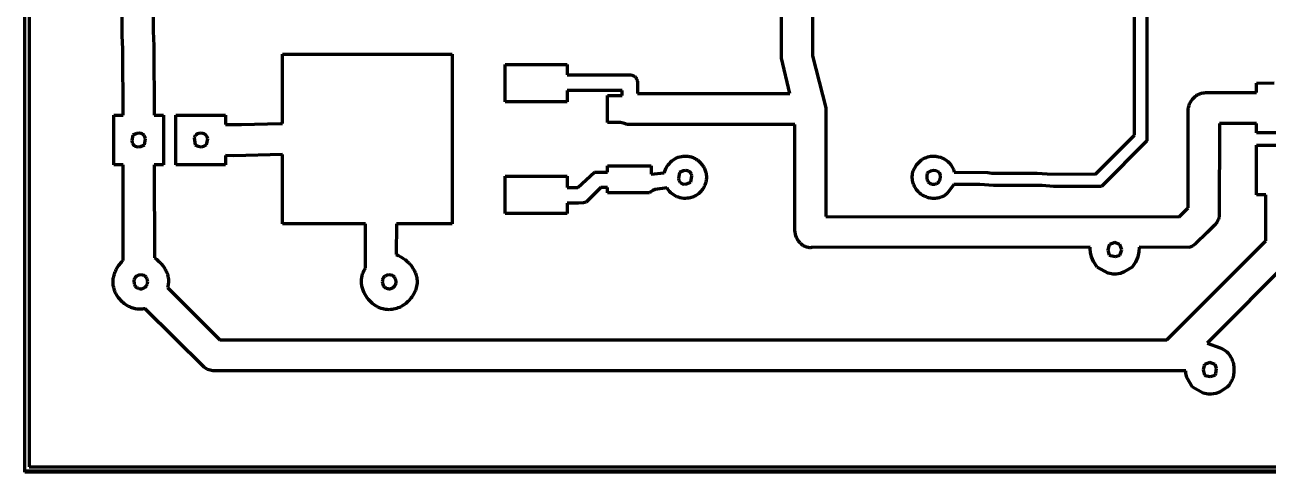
# Model space of a CAD drawing. Header units: millimetres. Extents: x 0 to 18.8, y 0 to 13.5.
# Drawn here: x 0 to 8.34, y 0 to 3 of the extents above; entities that cross this region are included whole.
import ezdxf

# ---------------------------------------------------------------- set-up
doc = ezdxf.new("R2010")
doc.units = ezdxf.units.MM
doc.layers.add('color#000000ff', color=7, linetype='CONTINUOUS', lineweight=100)
doc.layers.add('color#ffffffff', color=7, linetype='CONTINUOUS', lineweight=100)

msp = doc.modelspace()

# ---------------------------------------------------------------- linework, layer by layer
at = {"layer": 'color#000000ff'}
for p, q in [((0, 0.007), (0, 13.493)), ((0.0281, 13.4655), (0.0279, 0.0346)), ((7.445, 2.2613), (7.4443, 6.7923)), ((7.5274, 6.7946), (7.5282, 2.2241)), ((0.6525, 2.9312), (0.6528, 3.625)), ((0.8611, 3.625), (0.8608, 2.9587)), ((5.2843, 3.5185), (5.2851, 2.7948)), ((5.077, 2.7786), (5.0762, 3.4622)), ((0.6578, 2.8391), (0.6525, 2.9312)), ((0.8608, 2.9587), (0.8662, 2.8618)), ((0.6595, 2.3956), (0.6578, 2.8391)), ((0.8662, 2.8618), (0.8683, 2.3957)), ((1.729, 2.3402), (1.7292, 2.8055)), ((1.7292, 2.8055), (2.868, 2.8055)), ((2.868, 2.8055), (2.868, 1.6667)), ((5.1339, 2.5413), (5.077, 2.7786)), ((5.2851, 2.7948), (5.3745, 2.4445)), ((3.2222, 2.4861), (3.2222, 2.7361)), ((3.2222, 2.7361), (3.6389, 2.7361)), ((3.6389, 2.7361), (3.6389, 2.6667)), ((3.6389, 2.6667), (4.0675, 2.6657)), ((4.0675, 2.6657), (4.0733, 2.6644)), ((4.0733, 2.6644), (4.0786, 2.6627)), ((4.0786, 2.6627), (4.0834, 2.6606)), ((4.0834, 2.6606), (4.0878, 2.6582)), ((4.0878, 2.6582), (4.0917, 2.6554)), ((4.0917, 2.6554), (4.0951, 2.6523)), ((4.0951, 2.6523), (4.0982, 2.6489)), ((4.0982, 2.6489), (4.1009, 2.6452)), ((4.1009, 2.6452), (4.1032, 2.6412)), ((4.1032, 2.6412), (4.1052, 2.637)), ((4.1052, 2.637), (4.1069, 2.6326)), ((4.1069, 2.6326), (4.1083, 2.628)), ((4.1083, 2.628), (4.1103, 2.6183)), ((4.1103, 2.6183), (4.1118, 2.6029)), ((4.1118, 2.6029), (4.1109, 2.5509)), ((8.2637, 2.5485), (8.264, 2.6111)), ((8.264, 2.6111), (8.3827, 2.6122)), ((4.0073, 2.5622), (3.6389, 2.5625)), ((3.6389, 2.5625), (3.6389, 2.4861)), ((3.9097, 2.5277), (4.0068, 2.5278)), ((3.9097, 2.3472), (3.9097, 2.5277)), ((4.0068, 2.5278), (4.0073, 2.5622)), ((4.1109, 2.5509), (4.1111, 2.5417)), ((4.1111, 2.5417), (5.1339, 2.5413)), ((7.8272, 2.4939), (7.8345, 2.5037)), ((7.8345, 2.5037), (7.8428, 2.5127)), ((7.8428, 2.5127), (7.8518, 2.5209)), ((7.8518, 2.5209), (7.8617, 2.5282)), ((7.8617, 2.5282), (7.8669, 2.5314)), ((7.8669, 2.5314), (7.8722, 2.5344)), ((7.8722, 2.5344), (7.8778, 2.5371)), ((7.8778, 2.5371), (7.8834, 2.5395)), ((7.8834, 2.5395), (7.8893, 2.5416)), ((7.8893, 2.5416), (7.8952, 2.5434)), ((7.8952, 2.5434), (7.9013, 2.5449)), ((7.9013, 2.5449), (7.9075, 2.5461)), ((7.9075, 2.5461), (7.9138, 2.5469)), ((7.9138, 2.5469), (7.9203, 2.5474)), ((7.9203, 2.5474), (8.2637, 2.5485)), ((3.6389, 2.4861), (3.2222, 2.4861)), ((5.3745, 2.4445), (5.3753, 1.7151)), ((7.8057, 1.7742), (7.8061, 2.4296)), ((7.8061, 2.4296), (7.8065, 2.4359)), ((7.8065, 2.4359), (7.8073, 2.4422)), ((7.8073, 2.4422), (7.8083, 2.4484)), ((7.8083, 2.4484), (7.8097, 2.4545)), ((7.8097, 2.4545), (7.8113, 2.4605)), ((7.8113, 2.4605), (7.8155, 2.4722)), ((7.8155, 2.4722), (7.8209, 2.4833)), ((7.8209, 2.4833), (7.8272, 2.4939)), ((0.5973, 2.0624), (0.5973, 2.3959)), ((0.5973, 2.3959), (0.6595, 2.3956)), ((0.8683, 2.3957), (0.9305, 2.3959)), ((0.9305, 2.3959), (0.9306, 2.0625)), ((1.0139, 2.0625), (1.0139, 2.3958)), ((1.0139, 2.3958), (1.3472, 2.3958)), ((1.3472, 2.3958), (1.3473, 2.3333)), ((1.4527, 2.3331), (1.7158, 2.3406)), ((1.7158, 2.3406), (1.729, 2.3402)), ((3.9968, 2.3461), (3.9097, 2.3472)), ((4.0235, 2.3405), (3.9968, 2.3461)), ((4.0408, 2.3339), (4.0235, 2.3405)), ((8.0151, 2.3411), (8.0137, 1.721)), ((8.2637, 2.3404), (8.0151, 2.3411)), ((8.264, 2.2778), (8.2637, 2.3404)), ((0.7251, 2.2614), (0.7176, 2.2264)), ((0.7513, 2.2729), (0.7251, 2.2614)), ((0.7683, 2.2747), (0.7513, 2.2729)), ((0.7793, 2.2731), (0.7683, 2.2747)), ((0.7871, 2.2702), (0.7793, 2.2731)), ((0.7943, 2.2657), (0.7871, 2.2702)), ((0.7986, 2.2616), (0.7943, 2.2657)), ((0.8007, 2.2593), (0.7986, 2.2616)), ((0.806, 2.2513), (0.8007, 2.2593)), ((1.1394, 2.2532), (1.1354, 2.2428)), ((1.1436, 2.2591), (1.1394, 2.2532)), ((1.1498, 2.2651), (1.1436, 2.2591)), ((1.1569, 2.2697), (1.1498, 2.2651)), ((1.1676, 2.2738), (1.1569, 2.2697)), ((1.179, 2.2753), (1.1676, 2.2738)), ((1.1933, 2.2738), (1.179, 2.2753)), ((1.204, 2.2698), (1.1933, 2.2738)), ((1.2112, 2.2652), (1.204, 2.2698)), ((1.2174, 2.2593), (1.2112, 2.2652)), ((1.2227, 2.2513), (1.2174, 2.2593)), ((1.3473, 2.3333), (1.4527, 2.3331)), ((5.1667, 2.3333), (4.0408, 2.3339)), ((5.1672, 1.6223), (5.1667, 2.3333)), ((7.1831, 1.9995), (7.445, 2.2613)), ((8.5972, 2.2778), (8.264, 2.2778)), ((0.7176, 2.2264), (0.7208, 2.2092)), ((0.7208, 2.2092), (0.727, 2.1991)), ((0.727, 2.1991), (0.7291, 2.1968)), ((0.7291, 2.1968), (0.7334, 2.1928)), ((0.7334, 2.1928), (0.7406, 2.1882)), ((0.7406, 2.1882), (0.7484, 2.1853)), ((0.7484, 2.1853), (0.7593, 2.1838)), ((0.7593, 2.1838), (0.7763, 2.1855)), ((0.7763, 2.1855), (0.8026, 2.1967)), ((0.8026, 2.1967), (0.8099, 2.2364)), ((0.8099, 2.2364), (0.806, 2.2513)), ((1.1354, 2.2428), (1.1418, 2.1968)), ((1.1418, 2.1968), (1.1442, 2.1952)), ((1.1442, 2.1952), (1.1625, 2.1869)), ((1.1625, 2.1869), (1.1819, 2.1844)), ((1.1819, 2.1844), (1.2012, 2.1877)), ((1.2012, 2.1877), (1.2193, 2.1967)), ((1.2193, 2.1967), (1.2266, 2.2364)), ((1.2266, 2.2364), (1.2227, 2.2513)), ((7.5282, 2.2241), (7.2251, 1.9163)), ((8.2639, 1.8612), (8.2639, 2.1944)), ((8.2639, 2.1944), (8.5972, 2.1944)), ((1.3473, 2.125), (1.3472, 2.0625)), ((1.4, 2.1238), (1.3473, 2.125)), ((1.729, 2.1321), (1.4, 2.1238)), ((1.7292, 1.6667), (1.729, 2.1321)), ((4.3328, 2.0811), (4.3418, 2.0893)), ((4.3418, 2.0893), (4.3515, 2.0966)), ((4.3515, 2.0966), (4.3617, 2.1031)), ((4.3617, 2.1031), (4.3725, 2.1087)), ((4.3725, 2.1087), (4.3838, 2.1133)), ((4.3838, 2.1133), (4.3955, 2.1168)), ((4.3955, 2.1168), (4.4076, 2.1192)), ((4.4076, 2.1192), (4.4138, 2.12)), ((4.4138, 2.12), (4.421, 2.1209)), ((4.421, 2.1209), (4.4283, 2.1213)), ((4.4283, 2.1213), (4.4355, 2.1214)), ((4.4355, 2.1214), (4.4427, 2.121)), ((4.4427, 2.121), (4.4498, 2.1203)), ((4.4498, 2.1203), (4.4569, 2.1191)), ((4.4569, 2.1191), (4.4639, 2.1176)), ((4.4639, 2.1176), (4.4708, 2.1157)), ((4.4708, 2.1157), (4.4776, 2.1134)), ((4.4776, 2.1134), (4.4843, 2.1108)), ((4.4843, 2.1108), (4.4908, 2.1079)), ((4.4908, 2.1079), (4.4972, 2.1046)), ((4.4972, 2.1046), (4.5034, 2.101)), ((4.5034, 2.101), (4.5095, 2.0971)), ((4.5095, 2.0971), (4.5153, 2.093)), ((4.5153, 2.093), (4.5209, 2.0885)), ((4.5209, 2.0885), (4.5263, 2.0838)), ((6.0019, 2.0833), (6.0089, 2.0894)), ((6.0089, 2.0894), (6.0164, 2.0951)), ((6.0164, 2.0951), (6.0241, 2.1004)), ((6.0241, 2.1004), (6.0322, 2.1051)), ((6.0322, 2.1051), (6.0405, 2.1093)), ((6.0405, 2.1093), (6.0491, 2.1129)), ((6.0491, 2.1129), (6.0579, 2.1159)), ((6.0579, 2.1159), (6.0669, 2.1183)), ((6.0669, 2.1183), (6.076, 2.1201)), ((6.076, 2.1201), (6.0853, 2.1211)), ((6.0853, 2.1211), (6.0946, 2.1215)), ((6.0946, 2.1215), (6.1041, 2.1211)), ((6.1041, 2.1211), (6.1136, 2.12)), ((6.1136, 2.12), (6.1196, 2.1194)), ((6.1196, 2.1194), (6.1314, 2.1174)), ((6.1314, 2.1174), (6.1428, 2.1142)), ((6.1428, 2.1142), (6.1538, 2.11)), ((6.1538, 2.11), (6.1643, 2.1048)), ((6.1643, 2.1048), (6.1743, 2.0987)), ((6.1743, 2.0987), (6.1837, 2.0917)), ((6.1837, 2.0917), (6.1926, 2.084)), ((0.6595, 2.0627), (0.5973, 2.0624)), ((0.6598, 1.4215), (0.6595, 2.0627)), ((0.9306, 2.0625), (0.8683, 2.0627)), ((0.8683, 2.0627), (0.8701, 1.4389)), ((1.3472, 2.0625), (1.0139, 2.0625)), ((3.7113, 1.9095), (3.8213, 2.0143)), ((3.8213, 2.0143), (3.9097, 2.0139)), ((3.9097, 2.0139), (3.9098, 2.0556)), ((3.9098, 2.0556), (4.2014, 2.0555)), ((4.2014, 2.0555), (4.2013, 1.9991)), ((4.2013, 1.9991), (4.2897, 2.008)), ((4.2897, 2.008), (4.2934, 2.0197)), ((4.2934, 2.0197), (4.298, 2.0311)), ((4.298, 2.0311), (4.3034, 2.0421)), ((4.3034, 2.0421), (4.3096, 2.0526)), ((4.3096, 2.0526), (4.3166, 2.0627)), ((4.3166, 2.0627), (4.3244, 2.0722)), ((4.3244, 2.0722), (4.3328, 2.0811)), ((4.3922, 2.0117), (4.3847, 1.9701)), ((4.4183, 2.023), (4.3922, 2.0117)), ((4.4351, 2.0248), (4.4183, 2.023)), ((4.4461, 2.0231), (4.4351, 2.0248)), ((4.4538, 2.0202), (4.4461, 2.0231)), ((4.4609, 2.0157), (4.4538, 2.0202)), ((4.4653, 2.0117), (4.4609, 2.0157)), ((4.4674, 2.0093), (4.4653, 2.0117)), ((4.4727, 2.0013), (4.4674, 2.0093)), ((4.5263, 2.0838), (4.5315, 2.0788)), ((4.5315, 2.0788), (4.5364, 2.0736)), ((4.5364, 2.0736), (4.5411, 2.0681)), ((4.5411, 2.0681), (4.5455, 2.0625)), ((4.5455, 2.0625), (4.5495, 2.0566)), ((4.5495, 2.0566), (4.5533, 2.0505)), ((4.5533, 2.0505), (4.5568, 2.0442)), ((4.5568, 2.0442), (4.5599, 2.0377)), ((4.5599, 2.0377), (4.5626, 2.031)), ((4.5626, 2.031), (4.565, 2.0242)), ((4.565, 2.0242), (4.567, 2.0173)), ((4.567, 2.0173), (4.5686, 2.0102)), ((4.5686, 2.0102), (4.5705, 2.0025)), ((4.5705, 2.0025), (4.5718, 1.9947)), ((5.9552, 1.9945), (5.9566, 2.0037)), ((5.9566, 2.0037), (5.9586, 2.0127)), ((5.9586, 2.0127), (5.9612, 2.0215)), ((5.9612, 2.0215), (5.9645, 2.0302)), ((5.9645, 2.0302), (5.9683, 2.0387)), ((5.9683, 2.0387), (5.9727, 2.0469)), ((5.9727, 2.0469), (5.9776, 2.0548)), ((5.9776, 2.0548), (5.983, 2.0625)), ((5.983, 2.0625), (5.9889, 2.0698)), ((5.9889, 2.0698), (5.9952, 2.0767)), ((5.9952, 2.0767), (6.0019, 2.0833)), ((6.0566, 2.0081), (6.0539, 2.0012)), ((6.0583, 2.0114), (6.0566, 2.0081)), ((6.0765, 2.0207), (6.0583, 2.0114)), ((6.0959, 2.0241), (6.0765, 2.0207)), ((6.1154, 2.0215), (6.0959, 2.0241)), ((6.1312, 2.0145), (6.1154, 2.0215)), ((6.1362, 2.0111), (6.1312, 2.0145)), ((6.1395, 2.0044), (6.1362, 2.0111)), ((6.1419, 1.9973), (6.1395, 2.0044)), ((6.1926, 2.084), (6.2009, 2.0755)), ((6.2009, 2.0755), (6.2121, 2.0617)), ((6.2121, 2.0617), (6.2218, 2.0467)), ((6.2218, 2.0467), (6.2299, 2.0308)), ((6.2299, 2.0308), (6.2361, 2.0142)), ((6.2361, 2.0142), (6.462, 2.0109)), ((6.462, 2.0109), (6.4879, 2.0077)), ((6.4879, 2.0077), (6.7918, 2.0071)), ((6.7918, 2.0071), (6.8591, 2.0019)), ((3.2222, 1.7361), (3.2222, 1.9861)), ((3.2222, 1.9861), (3.6389, 1.9861)), ((3.6389, 1.9861), (3.6389, 1.9097)), ((4.3847, 1.9701), (4.3883, 1.9573)), ((4.3883, 1.9573), (4.3937, 1.9491)), ((4.3937, 1.9491), (4.3978, 1.9447)), ((4.3978, 1.9447), (4.4047, 1.9396)), ((4.4047, 1.9396), (4.4123, 1.9362)), ((4.4123, 1.9362), (4.4231, 1.9339)), ((4.4231, 1.9339), (4.44, 1.9349)), ((4.44, 1.9349), (4.4691, 1.9465)), ((4.4691, 1.9465), (4.4763, 1.9886)), ((4.4763, 1.9886), (4.4727, 2.0013)), ((4.562, 1.9256), (4.5587, 1.9184)), ((4.5649, 1.933), (4.562, 1.9256)), ((4.5674, 1.9404), (4.5649, 1.933)), ((4.5694, 1.948), (4.5674, 1.9404)), ((4.571, 1.9557), (4.5694, 1.948)), ((4.5721, 1.9635), (4.571, 1.9557)), ((4.5718, 1.9947), (4.5727, 1.9869)), ((4.5728, 1.9712), (4.5721, 1.9635)), ((4.5727, 1.9869), (4.573, 1.9791)), ((4.573, 1.9791), (4.5728, 1.9712)), ((5.9545, 1.9853), (5.9552, 1.9945)), ((5.9546, 1.976), (5.9545, 1.9853)), ((5.9553, 1.9666), (5.9546, 1.976)), ((5.9569, 1.9573), (5.9553, 1.9666)), ((5.9592, 1.948), (5.9569, 1.9573)), ((5.9611, 1.9398), (5.9592, 1.948)), ((5.9634, 1.9318), (5.9611, 1.9398)), ((5.9663, 1.9241), (5.9634, 1.9318)), ((5.9697, 1.9166), (5.9663, 1.9241)), ((6.0521, 1.9941), (6.0512, 1.9867)), ((6.0512, 1.9867), (6.0514, 1.9756)), ((6.0514, 1.9756), (6.0527, 1.9683)), ((6.0539, 2.0012), (6.0521, 1.9941)), ((6.0527, 1.9683), (6.0548, 1.9614)), ((6.0548, 1.9614), (6.0578, 1.9549)), ((6.0578, 1.9549), (6.0616, 1.949)), ((6.0616, 1.949), (6.0662, 1.9438)), ((6.0662, 1.9438), (6.0716, 1.9395)), ((6.0716, 1.9395), (6.0746, 1.9377)), ((6.0746, 1.9377), (6.0778, 1.9362)), ((6.0778, 1.9362), (6.0812, 1.935)), ((6.0812, 1.935), (6.0848, 1.9341)), ((6.0848, 1.9341), (6.0885, 1.9335)), ((6.0885, 1.9335), (6.0925, 1.9332)), ((6.0925, 1.9332), (6.0967, 1.9334)), ((6.0967, 1.9334), (6.1008, 1.9332)), ((6.1008, 1.9332), (6.1048, 1.9333)), ((6.1048, 1.9333), (6.1086, 1.9338)), ((6.1086, 1.9338), (6.1123, 1.9347)), ((6.1123, 1.9347), (6.1157, 1.9358)), ((6.1157, 1.9358), (6.119, 1.9373)), ((6.119, 1.9373), (6.1221, 1.939)), ((6.1221, 1.939), (6.1249, 1.941)), ((6.1249, 1.941), (6.1276, 1.9433)), ((6.1276, 1.9433), (6.1324, 1.9484)), ((6.1324, 1.9484), (6.1364, 1.9543)), ((6.1364, 1.9543), (6.1395, 1.9608)), ((6.1395, 1.9608), (6.1418, 1.9678)), ((6.1418, 1.9678), (6.1432, 1.9751)), ((6.1433, 1.99), (6.1419, 1.9973)), ((6.1432, 1.9751), (6.1437, 1.9825)), ((6.1437, 1.9825), (6.1433, 1.99)), ((6.2343, 1.9309), (6.189, 1.8711)), ((6.4083, 1.9305), (6.2343, 1.9309)), ((6.4997, 1.9238), (6.4083, 1.9305)), ((6.8255, 1.9228), (6.4997, 1.9238)), ((6.9031, 1.9165), (6.8255, 1.9228)), ((6.8591, 2.0019), (7.1831, 1.9995)), ((3.6389, 1.9097), (3.7113, 1.9095)), ((3.8647, 1.9101), (3.766, 1.813)), ((3.9096, 1.9096), (3.8647, 1.9101)), ((3.9098, 1.875), (3.9096, 1.9096)), ((4.1917, 1.8756), (3.9098, 1.875)), ((4.1951, 1.8785), (4.1917, 1.8756)), ((4.2021, 1.8837), (4.1951, 1.8785)), ((4.2132, 1.89), (4.2021, 1.8837)), ((4.2289, 1.896), (4.2132, 1.89)), ((4.3095, 1.9077), (4.2289, 1.896)), ((4.3124, 1.9025), (4.3095, 1.9077)), ((4.319, 1.8926), (4.3124, 1.9025)), ((4.3265, 1.8834), (4.319, 1.8926)), ((4.3348, 1.8749), (4.3265, 1.8834)), ((4.3438, 1.8672), (4.3348, 1.8749)), ((4.3535, 1.8602), (4.3438, 1.8672)), ((4.3638, 1.8542), (4.3535, 1.8602)), ((4.3745, 1.8489), (4.3638, 1.8542)), ((4.3857, 1.8446), (4.3745, 1.8489)), ((4.3972, 1.8413), (4.3857, 1.8446)), ((4.4089, 1.8389), (4.3972, 1.8413)), ((4.4207, 1.8375), (4.4089, 1.8389)), ((4.4327, 1.8371), (4.4207, 1.8375)), ((4.4446, 1.8378), (4.4327, 1.8371)), ((4.4564, 1.8396), (4.4446, 1.8378)), ((4.4642, 1.841), (4.4564, 1.8396)), ((4.4718, 1.843), (4.4642, 1.841)), ((4.4793, 1.8453), (4.4718, 1.843)), ((4.4866, 1.8482), (4.4793, 1.8453)), ((4.4937, 1.8515), (4.4866, 1.8482)), ((4.5006, 1.8553), (4.4937, 1.8515)), ((4.5073, 1.8594), (4.5006, 1.8553)), ((4.5138, 1.8639), (4.5073, 1.8594)), ((4.52, 1.8688), (4.5138, 1.8639)), ((4.5259, 1.874), (4.52, 1.8688)), ((4.5316, 1.8796), (4.5259, 1.874)), ((4.5369, 1.8854), (4.5316, 1.8796)), ((4.542, 1.8915), (4.5369, 1.8854)), ((4.5467, 1.8979), (4.542, 1.8915)), ((4.5511, 1.9045), (4.5467, 1.8979)), ((4.5551, 1.9114), (4.5511, 1.9045)), ((4.5587, 1.9184), (4.5551, 1.9114)), ((5.9735, 1.9094), (5.9697, 1.9166)), ((5.9778, 1.9024), (5.9735, 1.9094)), ((5.9825, 1.8957), (5.9778, 1.9024)), ((5.9875, 1.8893), (5.9825, 1.8957)), ((5.993, 1.8832), (5.9875, 1.8893)), ((5.9988, 1.8774), (5.993, 1.8832)), ((6.0049, 1.872), (5.9988, 1.8774)), ((6.0113, 1.8668), (6.0049, 1.872)), ((6.018, 1.8621), (6.0113, 1.8668)), ((6.025, 1.8577), (6.018, 1.8621)), ((6.0321, 1.8537), (6.025, 1.8577)), ((6.0395, 1.8501), (6.0321, 1.8537)), ((6.0471, 1.8468), (6.0395, 1.8501)), ((6.0548, 1.8441), (6.0471, 1.8468)), ((6.0627, 1.8417), (6.0548, 1.8441)), ((6.0707, 1.8398), (6.0627, 1.8417)), ((6.0787, 1.8383), (6.0707, 1.8398)), ((6.0869, 1.8374), (6.0787, 1.8383)), ((6.095, 1.8369), (6.0869, 1.8374)), ((6.1032, 1.8369), (6.095, 1.8369)), ((6.1114, 1.8374), (6.1032, 1.8369)), ((6.1196, 1.8384), (6.1114, 1.8374)), ((6.1277, 1.84), (6.1196, 1.8384)), ((6.1358, 1.8422), (6.1277, 1.84)), ((6.1437, 1.8449), (6.1358, 1.8422)), ((6.1481, 1.8462), (6.1437, 1.8449)), ((6.1605, 1.8512), (6.1481, 1.8462)), ((6.1719, 1.8576), (6.1605, 1.8512)), ((6.189, 1.8711), (6.1719, 1.8576)), ((7.2251, 1.9163), (6.9031, 1.9165)), ((8.3266, 1.8608), (8.2639, 1.8612)), ((8.3262, 1.5517), (8.3266, 1.8608)), ((3.7143, 1.8046), (3.6389, 1.8056)), ((3.6389, 1.8056), (3.6389, 1.7361)), ((3.7492, 1.8079), (3.7143, 1.8046)), ((3.766, 1.813), (3.7492, 1.8079)), ((7.7457, 1.7147), (7.8057, 1.7742)), ((3.6389, 1.7361), (3.2222, 1.7361)), ((5.3753, 1.7151), (7.7457, 1.7147)), ((7.9971, 1.6761), (7.9815, 1.6574)), ((8.0045, 1.6883), (7.9971, 1.6761)), ((8.0085, 1.697), (8.0045, 1.6883)), ((8.0114, 1.7062), (8.0085, 1.697)), ((8.0125, 1.711), (8.0114, 1.7062)), ((8.0132, 1.7159), (8.0125, 1.711)), ((8.0137, 1.721), (8.0132, 1.7159)), ((2.2848, 1.6666), (1.7292, 1.6667)), ((2.2845, 1.3684), (2.2848, 1.6666)), ((2.493, 1.6666), (2.4924, 1.461)), ((2.868, 1.6667), (2.493, 1.6666)), ((5.1681, 1.6102), (5.1672, 1.6223)), ((5.1703, 1.598), (5.1681, 1.6102)), ((5.1736, 1.5861), (5.1703, 1.598)), ((5.1779, 1.5744), (5.1736, 1.5861)), ((7.9323, 1.6091), (7.8551, 1.5326)), ((7.9815, 1.6574), (7.9323, 1.6091)), ((5.1834, 1.5632), (5.1779, 1.5744)), ((5.1898, 1.5525), (5.1834, 1.5632)), ((5.1972, 1.5426), (5.1898, 1.5525)), ((5.2013, 1.538), (5.1972, 1.5426)), ((5.2055, 1.5336), (5.2013, 1.538)), ((5.21, 1.5295), (5.2055, 1.5336)), ((5.2147, 1.5257), (5.21, 1.5295)), ((5.2196, 1.5221), (5.2147, 1.5257)), ((5.2246, 1.5189), (5.2196, 1.5221)), ((5.2299, 1.516), (5.2246, 1.5189)), ((5.2353, 1.5134), (5.2299, 1.516)), ((5.241, 1.5112), (5.2353, 1.5134)), ((5.2467, 1.5094), (5.241, 1.5112)), ((5.2527, 1.508), (5.2467, 1.5094)), ((5.2588, 1.507), (5.2527, 1.508)), ((5.2651, 1.5065), (5.2588, 1.507)), ((5.2715, 1.5064), (5.2651, 1.5065)), ((5.278, 1.5068), (5.2715, 1.5064)), ((7.1481, 1.5096), (5.278, 1.5068)), ((7.148, 1.4995), (7.1481, 1.5096)), ((7.2722, 1.5186), (7.2674, 1.4891)), ((7.2767, 1.5282), (7.2722, 1.5186)), ((7.3131, 1.5415), (7.2767, 1.5282)), ((7.3475, 1.5279), (7.3131, 1.5415)), ((7.361, 1.4925), (7.3475, 1.5279)), ((7.4773, 1.5096), (7.4753, 1.4796)), ((7.8134, 1.5077), (7.4773, 1.5096)), ((7.6632, 0.8889), (8.3262, 1.5517)), ((7.8235, 1.5121), (7.8134, 1.5077)), ((7.8377, 1.52), (7.8235, 1.5121)), ((7.8551, 1.5326), (7.8377, 1.52)), ((0.6536, 1.4156), (0.6598, 1.4215)), ((0.8701, 1.4389), (0.8829, 1.4296)), ((0.8829, 1.4296), (0.8952, 1.4194)), ((0.8952, 1.4194), (0.9069, 1.4082)), ((2.4924, 1.461), (2.5078, 1.4541)), ((2.5078, 1.4541), (2.5227, 1.4462)), ((2.5227, 1.4462), (2.537, 1.4373)), ((2.537, 1.4373), (2.5507, 1.4274)), ((2.5507, 1.4274), (2.5636, 1.4167)), ((7.1503, 1.4746), (7.148, 1.4995)), ((7.1574, 1.4458), (7.1503, 1.4746)), ((7.171, 1.4138), (7.1574, 1.4458)), ((7.2674, 1.4891), (7.2766, 1.4571)), ((7.2766, 1.4571), (7.2838, 1.4538)), ((7.2838, 1.4538), (7.3182, 1.4482)), ((7.3182, 1.4482), (7.3475, 1.4573)), ((7.3475, 1.4573), (7.361, 1.4925)), ((7.4674, 1.4457), (7.4516, 1.4093)), ((7.4753, 1.4796), (7.4674, 1.4457)), ((8.5058, 1.4399), (7.9327, 0.8664)), ((0.6008, 1.3296), (0.6035, 1.3376)), ((0.6035, 1.3376), (0.6065, 1.3455)), ((0.6065, 1.3455), (0.6099, 1.3533)), ((0.6099, 1.3533), (0.6135, 1.3609)), ((0.6135, 1.3609), (0.6175, 1.3684)), ((0.6175, 1.3684), (0.6218, 1.3758)), ((0.6218, 1.3758), (0.6264, 1.3829)), ((0.6264, 1.3829), (0.6313, 1.3899)), ((0.6313, 1.3899), (0.6365, 1.3967)), ((0.6365, 1.3967), (0.6419, 1.4032)), ((0.6419, 1.4032), (0.6476, 1.4095)), ((0.6476, 1.4095), (0.6536, 1.4156)), ((0.9069, 1.4082), (0.9177, 1.3963)), ((0.9177, 1.3963), (0.9277, 1.3836)), ((0.9277, 1.3836), (0.9366, 1.3702)), ((0.9366, 1.3702), (0.9407, 1.3633)), ((0.9407, 1.3633), (0.9445, 1.3563)), ((0.9445, 1.3563), (0.948, 1.3491)), ((0.948, 1.3491), (0.9511, 1.3418)), ((0.9511, 1.3418), (0.954, 1.3344)), ((2.2663, 1.3312), (2.2712, 1.3438)), ((2.2712, 1.3438), (2.2772, 1.3562)), ((2.2772, 1.3562), (2.2845, 1.3684)), ((2.5636, 1.4167), (2.5757, 1.4051)), ((2.5757, 1.4051), (2.5814, 1.399)), ((2.5814, 1.399), (2.5869, 1.3927)), ((2.5869, 1.3927), (2.5921, 1.3862)), ((2.5921, 1.3862), (2.597, 1.3796)), ((2.597, 1.3796), (2.6017, 1.3727)), ((2.6017, 1.3727), (2.606, 1.3657)), ((2.606, 1.3657), (2.6101, 1.3584)), ((2.6101, 1.3584), (2.6139, 1.351)), ((2.6139, 1.351), (2.6173, 1.3435)), ((2.6173, 1.3435), (2.6205, 1.3358)), ((2.6205, 1.3358), (2.6232, 1.3279)), ((7.1956, 1.3761), (7.171, 1.4138)), ((7.2686, 1.335), (7.1956, 1.3761)), ((7.2904, 1.3307), (7.2686, 1.335)), ((7.3761, 1.3434), (7.3519, 1.3341)), ((7.4294, 1.376), (7.3761, 1.3434)), ((7.4516, 1.4093), (7.4294, 1.376)), ((0.5922, 1.2718), (0.5923, 1.2801)), ((0.5926, 1.2634), (0.5922, 1.2718)), ((0.5923, 1.2801), (0.5928, 1.2885)), ((0.5933, 1.255), (0.5926, 1.2634)), ((0.5928, 1.2885), (0.5936, 1.2968)), ((0.5945, 1.2467), (0.5933, 1.255)), ((0.5936, 1.2968), (0.5949, 1.3051)), ((0.5949, 1.3051), (0.5965, 1.3133)), ((0.5965, 1.3133), (0.5985, 1.3215)), ((0.5985, 1.3215), (0.6008, 1.3296)), ((0.7322, 1.2847), (0.7318, 1.2771)), ((0.7318, 1.2771), (0.7325, 1.2696)), ((0.7336, 1.2921), (0.7322, 1.2847)), ((0.7325, 1.2696), (0.7341, 1.2623)), ((0.7361, 1.2991), (0.7336, 1.2921)), ((0.7341, 1.2623), (0.7368, 1.2554)), ((0.7396, 1.3057), (0.7361, 1.2991)), ((0.7368, 1.2554), (0.7405, 1.2491)), ((0.7418, 1.3087), (0.7396, 1.3057)), ((0.7442, 1.3115), (0.7418, 1.3087)), ((0.7469, 1.314), (0.7442, 1.3115)), ((0.7499, 1.3164), (0.7469, 1.314)), ((0.7531, 1.3184), (0.7499, 1.3164)), ((0.7642, 1.3224), (0.7531, 1.3184)), ((0.7761, 1.3238), (0.7642, 1.3224)), ((0.7882, 1.3227), (0.7761, 1.3238)), ((0.7995, 1.3192), (0.7882, 1.3227)), ((0.807, 1.3148), (0.7995, 1.3192)), ((0.8134, 1.3091), (0.807, 1.3148)), ((0.8169, 1.3045), (0.8134, 1.3091)), ((0.816, 1.2512), (0.8195, 1.2569)), ((0.8196, 1.2992), (0.8169, 1.3045)), ((0.8195, 1.2569), (0.8221, 1.263)), ((0.8214, 1.2934), (0.8196, 1.2992)), ((0.822, 1.2902), (0.8214, 1.2934)), ((0.823, 1.2867), (0.822, 1.2902)), ((0.8221, 1.263), (0.8238, 1.2695)), ((0.8238, 1.2832), (0.823, 1.2867)), ((0.8243, 1.2763), (0.8238, 1.2832)), ((0.8238, 1.2695), (0.8243, 1.2763)), ((0.954, 1.3344), (0.9564, 1.3269)), ((0.9564, 1.3269), (0.9586, 1.3193)), ((0.9586, 1.3193), (0.9604, 1.3116)), ((0.9613, 1.2562), (0.9597, 1.2482)), ((0.9604, 1.3116), (0.9617, 1.3038)), ((0.9625, 1.2642), (0.9613, 1.2562)), ((0.9617, 1.3038), (0.9627, 1.296)), ((0.9632, 1.2722), (0.9625, 1.2642)), ((0.9627, 1.296), (0.9633, 1.2881)), ((0.9635, 1.2802), (0.9632, 1.2722)), ((0.9633, 1.2881), (0.9635, 1.2802)), ((2.2584, 1.2794), (2.2588, 1.2925)), ((2.2591, 1.2664), (2.2584, 1.2794)), ((2.2588, 1.2925), (2.2602, 1.3055)), ((2.2607, 1.2535), (2.2591, 1.2664)), ((2.2602, 1.3055), (2.2627, 1.3184)), ((2.2633, 1.2407), (2.2607, 1.2535)), ((2.2627, 1.3184), (2.2663, 1.3312)), ((2.3988, 1.2845), (2.3985, 1.277)), ((2.3985, 1.277), (2.3991, 1.2694)), ((2.4003, 1.292), (2.3988, 1.2845)), ((2.3991, 1.2694), (2.4008, 1.2621)), ((2.4027, 1.2991), (2.4003, 1.292)), ((2.4008, 1.2621), (2.4035, 1.2552)), ((2.4062, 1.3056), (2.4027, 1.2991)), ((2.4035, 1.2552), (2.4073, 1.2489)), ((2.4084, 1.3086), (2.4062, 1.3056)), ((2.4108, 1.3114), (2.4084, 1.3086)), ((2.4135, 1.314), (2.4108, 1.3114)), ((2.4165, 1.3163), (2.4135, 1.314)), ((2.4197, 1.3184), (2.4165, 1.3163)), ((2.4308, 1.3223), (2.4197, 1.3184)), ((2.4427, 1.3238), (2.4308, 1.3223)), ((2.4547, 1.3228), (2.4427, 1.3238)), ((2.466, 1.3192), (2.4547, 1.3228)), ((2.4735, 1.3149), (2.466, 1.3192)), ((2.48, 1.3092), (2.4735, 1.3149)), ((2.4786, 1.2462), (2.4828, 1.2514)), ((2.4834, 1.3046), (2.48, 1.3092)), ((2.4828, 1.2514), (2.4863, 1.2571)), ((2.4861, 1.2994), (2.4834, 1.3046)), ((2.488, 1.2936), (2.4861, 1.2994)), ((2.4863, 1.2571), (2.4889, 1.2633)), ((2.4886, 1.2904), (2.488, 1.2936)), ((2.4897, 1.2869), (2.4886, 1.2904)), ((2.4889, 1.2633), (2.4905, 1.2698)), ((2.4904, 1.2835), (2.4897, 1.2869)), ((2.491, 1.2766), (2.4904, 1.2835)), ((2.4905, 1.2698), (2.491, 1.2766)), ((2.6232, 1.3279), (2.6256, 1.3199)), ((2.6256, 1.3199), (2.6277, 1.3118)), ((2.6277, 1.3118), (2.6294, 1.3035)), ((2.6301, 1.2576), (2.6284, 1.2476)), ((2.6294, 1.3035), (2.6306, 1.295)), ((2.6314, 1.2676), (2.6301, 1.2576)), ((2.6306, 1.295), (2.6315, 1.2865)), ((2.632, 1.2778), (2.6314, 1.2676)), ((2.6315, 1.2865), (2.632, 1.2778)), ((7.301, 1.329), (7.2904, 1.3307)), ((7.3114, 1.3282), (7.301, 1.329)), ((7.3217, 1.3284), (7.3114, 1.3282)), ((7.337, 1.3304), (7.3217, 1.3284)), ((7.3519, 1.3341), (7.337, 1.3304)), ((0.5961, 1.2384), (0.5945, 1.2467)), ((0.5981, 1.2302), (0.5961, 1.2384)), ((0.6006, 1.2221), (0.5981, 1.2302)), ((0.6036, 1.214), (0.6006, 1.2221)), ((0.607, 1.206), (0.6036, 1.214)), ((0.6109, 1.1982), (0.607, 1.206)), ((0.6148, 1.1911), (0.6109, 1.1982)), ((0.619, 1.1842), (0.6148, 1.1911)), ((0.6235, 1.1774), (0.619, 1.1842)), ((0.6283, 1.1708), (0.6235, 1.1774)), ((0.6333, 1.1644), (0.6283, 1.1708)), ((0.7405, 1.2491), (0.7427, 1.2462)), ((0.7427, 1.2462), (0.7451, 1.2436)), ((0.7451, 1.2436), (0.7478, 1.2412)), ((0.7478, 1.2412), (0.7508, 1.239)), ((0.7508, 1.239), (0.754, 1.2372)), ((0.754, 1.2372), (0.7574, 1.2357)), ((0.7574, 1.2357), (0.7611, 1.2345)), ((0.7611, 1.2345), (0.7651, 1.2337)), ((0.7651, 1.2337), (0.7685, 1.2326)), ((0.7685, 1.2326), (0.7755, 1.2314)), ((0.7755, 1.2314), (0.7824, 1.2314)), ((0.7824, 1.2314), (0.789, 1.2325)), ((0.789, 1.2325), (0.7954, 1.2346)), ((0.7954, 1.2346), (0.8014, 1.2376)), ((0.8014, 1.2376), (0.8069, 1.2414)), ((0.8069, 1.2414), (0.8118, 1.246)), ((0.8118, 1.246), (0.816, 1.2512)), ((0.9597, 1.2482), (0.9576, 1.2401)), ((0.9576, 1.2401), (1.3091, 0.8889)), ((2.2669, 1.2281), (2.2633, 1.2407)), ((2.2713, 1.2157), (2.2669, 1.2281)), ((2.2765, 1.2036), (2.2713, 1.2157)), ((2.2825, 1.1919), (2.2765, 1.2036)), ((2.2894, 1.1805), (2.2825, 1.1919)), ((2.2969, 1.1696), (2.2894, 1.1805)), ((2.3051, 1.1591), (2.2969, 1.1696)), ((2.4073, 1.2489), (2.4095, 1.246)), ((2.4095, 1.246), (2.412, 1.2434)), ((2.412, 1.2434), (2.4147, 1.241)), ((2.4147, 1.241), (2.4177, 1.2389)), ((2.4177, 1.2389), (2.4209, 1.2371)), ((2.4209, 1.2371), (2.4244, 1.2356)), ((2.4244, 1.2356), (2.4281, 1.2344)), ((2.4281, 1.2344), (2.432, 1.2336)), ((2.432, 1.2336), (2.4355, 1.2325)), ((2.4355, 1.2325), (2.439, 1.2318)), ((2.439, 1.2318), (2.4425, 1.2314)), ((2.4425, 1.2314), (2.4493, 1.2314)), ((2.4493, 1.2314), (2.456, 1.2325)), ((2.456, 1.2325), (2.4623, 1.2347)), ((2.4623, 1.2347), (2.4683, 1.2377)), ((2.4683, 1.2377), (2.4738, 1.2416)), ((2.4738, 1.2416), (2.4786, 1.2462)), ((2.5965, 1.1749), (2.5905, 1.1669)), ((2.602, 1.1832), (2.5965, 1.1749)), ((2.6072, 1.1917), (2.602, 1.1832)), ((2.6119, 1.2005), (2.6072, 1.1917)), ((2.6162, 1.2095), (2.6119, 1.2005)), ((2.62, 1.2188), (2.6162, 1.2095)), ((2.6233, 1.2282), (2.62, 1.2188)), ((2.6261, 1.2378), (2.6233, 1.2282)), ((2.6284, 1.2476), (2.6261, 1.2378)), ((0.6386, 1.1581), (0.6333, 1.1644)), ((0.6442, 1.1521), (0.6386, 1.1581)), ((0.65, 1.1462), (0.6442, 1.1521)), ((0.656, 1.1406), (0.65, 1.1462)), ((0.6622, 1.1353), (0.656, 1.1406)), ((0.6686, 1.1301), (0.6622, 1.1353)), ((0.6752, 1.1253), (0.6686, 1.1301)), ((0.682, 1.1207), (0.6752, 1.1253)), ((0.689, 1.1164), (0.682, 1.1207)), ((0.6961, 1.1125), (0.689, 1.1164)), ((0.7034, 1.1088), (0.6961, 1.1125)), ((0.7108, 1.1055), (0.7034, 1.1088)), ((0.7183, 1.1025), (0.7108, 1.1055)), ((0.726, 1.1), (0.7183, 1.1025)), ((0.7337, 1.0977), (0.726, 1.1)), ((0.7416, 1.0959), (0.7337, 1.0977)), ((0.7495, 1.0945), (0.7416, 1.0959)), ((0.7575, 1.0935), (0.7495, 1.0945)), ((0.7655, 1.0929), (0.7575, 1.0935)), ((0.7736, 1.0928), (0.7655, 1.0929)), ((0.7818, 1.0931), (0.7736, 1.0928)), ((0.7899, 1.0939), (0.7818, 1.0931)), ((0.7981, 1.0952), (0.7899, 1.0939)), ((0.8063, 1.097), (0.7981, 1.0952)), ((1.2032, 0.704), (0.8063, 1.097)), ((2.314, 1.1492), (2.3051, 1.1591)), ((2.3235, 1.1399), (2.314, 1.1492)), ((2.3336, 1.1312), (2.3235, 1.1399)), ((2.3442, 1.1232), (2.3336, 1.1312)), ((2.3554, 1.1159), (2.3442, 1.1232)), ((2.367, 1.1095), (2.3554, 1.1159)), ((2.379, 1.1039), (2.367, 1.1095)), ((2.3914, 1.0991), (2.379, 1.1039)), ((2.4042, 1.0954), (2.3914, 1.0991)), ((2.4174, 1.0926), (2.4042, 1.0954)), ((2.4307, 1.0909), (2.4174, 1.0926)), ((2.4444, 1.0903), (2.4307, 1.0909)), ((2.4546, 1.0909), (2.4444, 1.0903)), ((2.4646, 1.0921), (2.4546, 1.0909)), ((2.4746, 1.0939), (2.4646, 1.0921)), ((2.4844, 1.0962), (2.4746, 1.0939)), ((2.494, 1.099), (2.4844, 1.0962)), ((2.5034, 1.1023), (2.494, 1.099)), ((2.5127, 1.1061), (2.5034, 1.1023)), ((2.5217, 1.1104), (2.5127, 1.1061)), ((2.5305, 1.1151), (2.5217, 1.1104)), ((2.539, 1.1202), (2.5305, 1.1151)), ((2.5473, 1.1258), (2.539, 1.1202)), ((2.5553, 1.1317), (2.5473, 1.1258)), ((2.563, 1.1381), (2.5553, 1.1317)), ((2.5704, 1.1448), (2.563, 1.1381)), ((2.5775, 1.1518), (2.5704, 1.1448)), ((2.5842, 1.1592), (2.5775, 1.1518)), ((2.5905, 1.1669), (2.5842, 1.1592)), ((1.3091, 0.8889), (7.6632, 0.8889)), ((7.9327, 0.8664), (8.0196, 0.8342)), ((8.0196, 0.8342), (8.0428, 0.8231)), ((8.0428, 0.8231), (8.0559, 0.8147)), ((8.0559, 0.8147), (8.0643, 0.8082)), ((8.0643, 0.8082), (8.0683, 0.8046)), ((8.0683, 0.8046), (8.0743, 0.7976)), ((8.0743, 0.7976), (8.0798, 0.7905)), ((8.0798, 0.7905), (8.0849, 0.7831)), ((8.0849, 0.7831), (8.0896, 0.7755)), ((8.0896, 0.7755), (8.0939, 0.7677)), ((8.0939, 0.7677), (8.0977, 0.7597)), ((8.0977, 0.7597), (8.1012, 0.7516)), ((8.1012, 0.7516), (8.1041, 0.7433)), ((1.2252, 0.6885), (1.2032, 0.704)), ((1.2622, 0.6804), (1.2252, 0.6885)), ((7.7899, 0.6806), (1.2622, 0.6804)), ((7.791, 0.6637), (7.7899, 0.6806)), ((7.9121, 0.7155), (7.9062, 0.6861)), ((7.9062, 0.6861), (7.9154, 0.6516)), ((7.9157, 0.7228), (7.9121, 0.7155)), ((7.952, 0.7359), (7.9157, 0.7228)), ((7.9871, 0.7225), (7.952, 0.7359)), ((7.996, 0.6958), (7.9871, 0.7225)), ((7.9916, 0.6613), (7.996, 0.6958)), ((8.1041, 0.7433), (8.1067, 0.735)), ((8.1067, 0.735), (8.1088, 0.7265)), ((8.1088, 0.7265), (8.1105, 0.7179)), ((8.1105, 0.7179), (8.1118, 0.7093)), ((8.1118, 0.7093), (8.1127, 0.7006)), ((8.1127, 0.6745), (8.1118, 0.6658)), ((8.1127, 0.7006), (8.1131, 0.6919)), ((8.1131, 0.6832), (8.1127, 0.6745)), ((8.1131, 0.6919), (8.1131, 0.6832)), ((7.7977, 0.6356), (7.791, 0.6637)), ((7.8343, 0.5706), (7.7977, 0.6356)), ((7.9154, 0.6516), (7.9203, 0.6493)), ((7.9203, 0.6493), (7.9525, 0.6425)), ((7.9525, 0.6425), (7.9873, 0.6515)), ((7.9873, 0.6515), (7.9916, 0.6613)), ((8.0798, 0.5845), (8.0743, 0.5774)), ((8.085, 0.5919), (8.0798, 0.5845)), ((8.0897, 0.5995), (8.085, 0.5919)), ((8.0939, 0.6073), (8.0897, 0.5995)), ((8.0978, 0.6153), (8.0939, 0.6073)), ((8.1012, 0.6234), (8.0978, 0.6153)), ((8.1042, 0.6317), (8.1012, 0.6234)), ((8.1067, 0.6401), (8.1042, 0.6317)), ((8.1089, 0.6486), (8.1067, 0.6401)), ((8.1106, 0.6571), (8.1089, 0.6486)), ((8.1118, 0.6658), (8.1106, 0.6571)), ((7.9071, 0.5295), (7.8343, 0.5706)), ((7.9288, 0.5252), (7.9071, 0.5295)), ((7.9394, 0.5234), (7.9288, 0.5252)), ((7.9499, 0.5227), (7.9394, 0.5234)), ((7.9603, 0.5229), (7.9499, 0.5227)), ((7.9756, 0.5248), (7.9603, 0.5229)), ((7.9906, 0.5285), (7.9756, 0.5248)), ((8.0148, 0.5378), (7.9906, 0.5285)), ((8.0683, 0.5705), (8.0148, 0.5378)), ((8.0743, 0.5774), (8.0683, 0.5705)), ((18.7777, 0.007), (0, 0.007)), ((0.0279, 0.0346), (18.7499, 0.0346))]:
    msp.add_line(p, q, dxfattribs=at)
at = {"layer": 'color#ffffffff'}
for p, q in [((0, 0), (0, 0.007)), ((0, 0.007), (18.7777, 0.007)), ((18.7917, 0), (0, 0))]:
    msp.add_line(p, q, dxfattribs=at)

doc.saveas('drawing.dxf')
